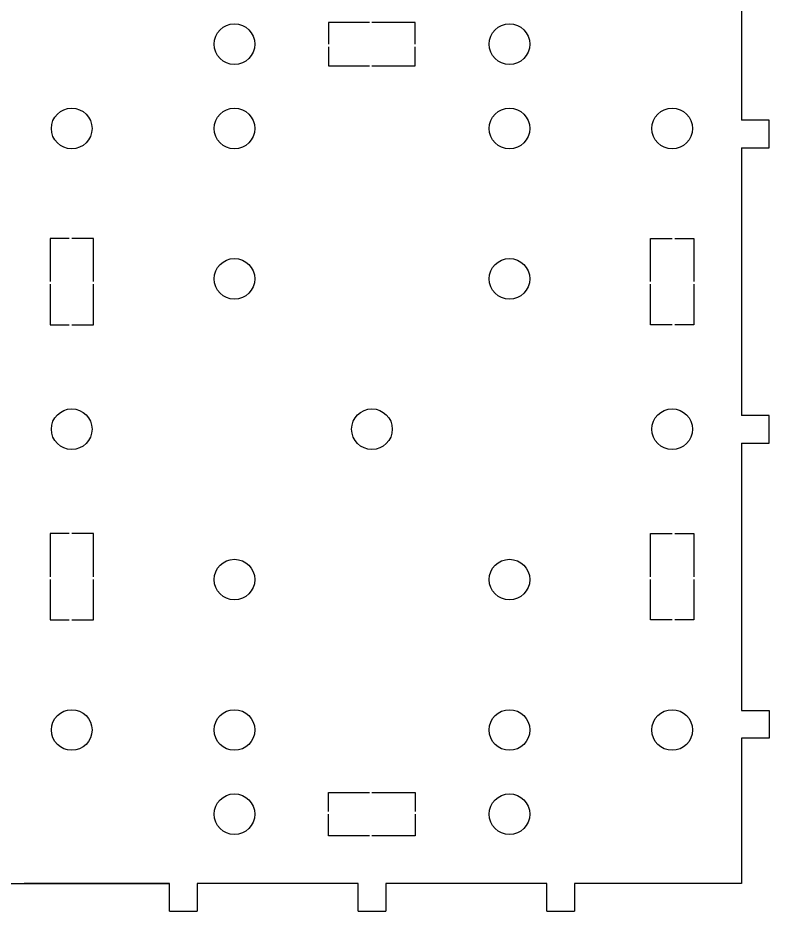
# Model space of a CAD drawing. Extents: x 5 to 617, y -77 to 233.
# Drawn here: x 193.7 to 280.6, y -60.5 to 42.8 of the extents above; entities that cross this region are included whole.
import ezdxf

# ---------------------------------------------------------------- set-up
doc = ezdxf.new("R2010")
doc.units = 0
doc.layers.get('0').update_dxf_attribs({"linetype": 'CONTINUOUS'})

msp = doc.modelspace()

# ---------------------------------------------------------------- linework, layer by layer
for p, q in [((277.35, 47.75), (277.35, 30.95)), ((234.36, 42.25), (229.66, 42.25)), ((229.66, 42.25), (229.66, 39.75)), ((239.66, 42.25), (234.66, 42.25)), ((239.66, 39.75), (239.66, 42.25)), ((229.66, 39.45), (229.66, 37.25)), ((239.66, 37.25), (239.66, 39.45)), ((229.66, 37.25), (234.36, 37.25)), ((234.66, 37.25), (239.66, 37.25)), ((280.55, 30.95), (277.35, 30.95)), ((280.55, 27.75), (280.55, 30.95)), ((277.35, 27.75), (280.55, 27.75)), ((277.35, 27.75), (277.35, -3.17)), ((197.47, 17.29), (197.47, 12.29)), ((199.67, 17.29), (197.47, 17.29)), ((202.47, 17.29), (199.97, 17.29)), ((202.47, 12.29), (202.47, 17.29)), ((266.85, 12.29), (266.85, 17.29)), ((266.85, 17.29), (269.35, 17.29)), ((269.65, 17.29), (271.85, 17.29)), ((271.85, 17.29), (271.85, 12.29)), ((197.47, 11.99), (197.47, 7.29)), ((202.47, 7.29), (202.47, 11.99)), ((266.85, 7.29), (266.85, 11.99)), ((271.85, 11.99), (271.85, 7.29)), ((197.47, 7.29), (199.67, 7.29)), ((199.97, 7.29), (202.47, 7.29)), ((269.35, 7.29), (266.85, 7.29)), ((271.85, 7.29), (269.65, 7.29)), ((280.55, -3.17), (277.35, -3.17)), ((280.55, -6.37), (280.55, -3.17)), ((277.35, -6.37), (280.55, -6.37)), ((277.35, -6.37), (277.35, -37.29)), ((197.47, -16.83), (197.47, -21.83)), ((199.67, -16.83), (197.47, -16.83)), ((202.47, -16.83), (199.97, -16.83)), ((202.47, -21.83), (202.47, -16.83)), ((266.85, -21.83), (266.85, -16.83)), ((266.85, -16.83), (269.35, -16.83)), ((269.65, -16.83), (271.85, -16.83)), ((271.85, -16.83), (271.85, -21.83)), ((197.47, -22.13), (197.47, -26.83)), ((202.47, -26.83), (202.47, -22.13)), ((266.85, -26.83), (266.85, -22.13)), ((271.85, -22.13), (271.85, -26.83)), ((197.47, -26.83), (199.67, -26.83)), ((199.97, -26.83), (202.47, -26.83)), ((269.35, -26.83), (266.85, -26.83)), ((271.85, -26.83), (269.65, -26.83)), ((277.35, -37.29), (280.55, -37.29)), ((280.55, -37.29), (280.55, -40.49)), ((280.55, -40.49), (277.35, -40.49)), ((277.35, -40.49), (277.35, -57.29)), ((229.66, -46.79), (234.36, -46.79)), ((229.66, -48.99), (229.66, -46.79)), ((234.66, -46.79), (239.66, -46.79)), ((239.66, -46.79), (239.66, -48.99)), ((229.66, -51.79), (229.66, -49.29)), ((239.66, -49.29), (239.66, -51.79)), ((234.36, -51.79), (229.66, -51.79)), ((239.66, -51.79), (234.66, -51.79)), ((191.97, -57.29), (211.27, -57.29)), ((211.27, -57.29), (194.49, -57.29)), ((211.27, -60.49), (211.27, -57.29)), ((233.06, -57.29), (214.47, -57.29)), ((214.47, -57.29), (214.47, -60.49)), ((233.06, -60.49), (233.06, -57.29)), ((254.85, -57.29), (236.26, -57.29)), ((236.26, -57.29), (236.26, -60.49)), ((254.85, -60.49), (254.85, -57.29)), ((277.35, -57.29), (258.05, -57.29)), ((258.05, -57.29), (258.05, -60.49)), ((211.27, -60.49), (214.47, -60.49)), ((233.06, -60.49), (236.26, -60.49)), ((254.85, -60.49), (258.05, -60.49))]:
    msp.add_line(p, q)
for centre in [(218.77, 39.75), (250.55, 39.75), (199.97, 30), (218.77, 30), (250.55, 30), (269.35, 30), (218.77, 12.61), (250.55, 12.61), (199.97, -4.77), (234.66, -4.77), (269.35, -4.77), (218.77, -22.16), (250.55, -22.16), (199.97, -39.55), (218.77, -39.55), (250.55, -39.55), (269.35, -39.55), (218.77, -49.29), (250.55, -49.29)]:
    msp.add_circle(centre, 2.35)

doc.saveas('drawing.dxf')
